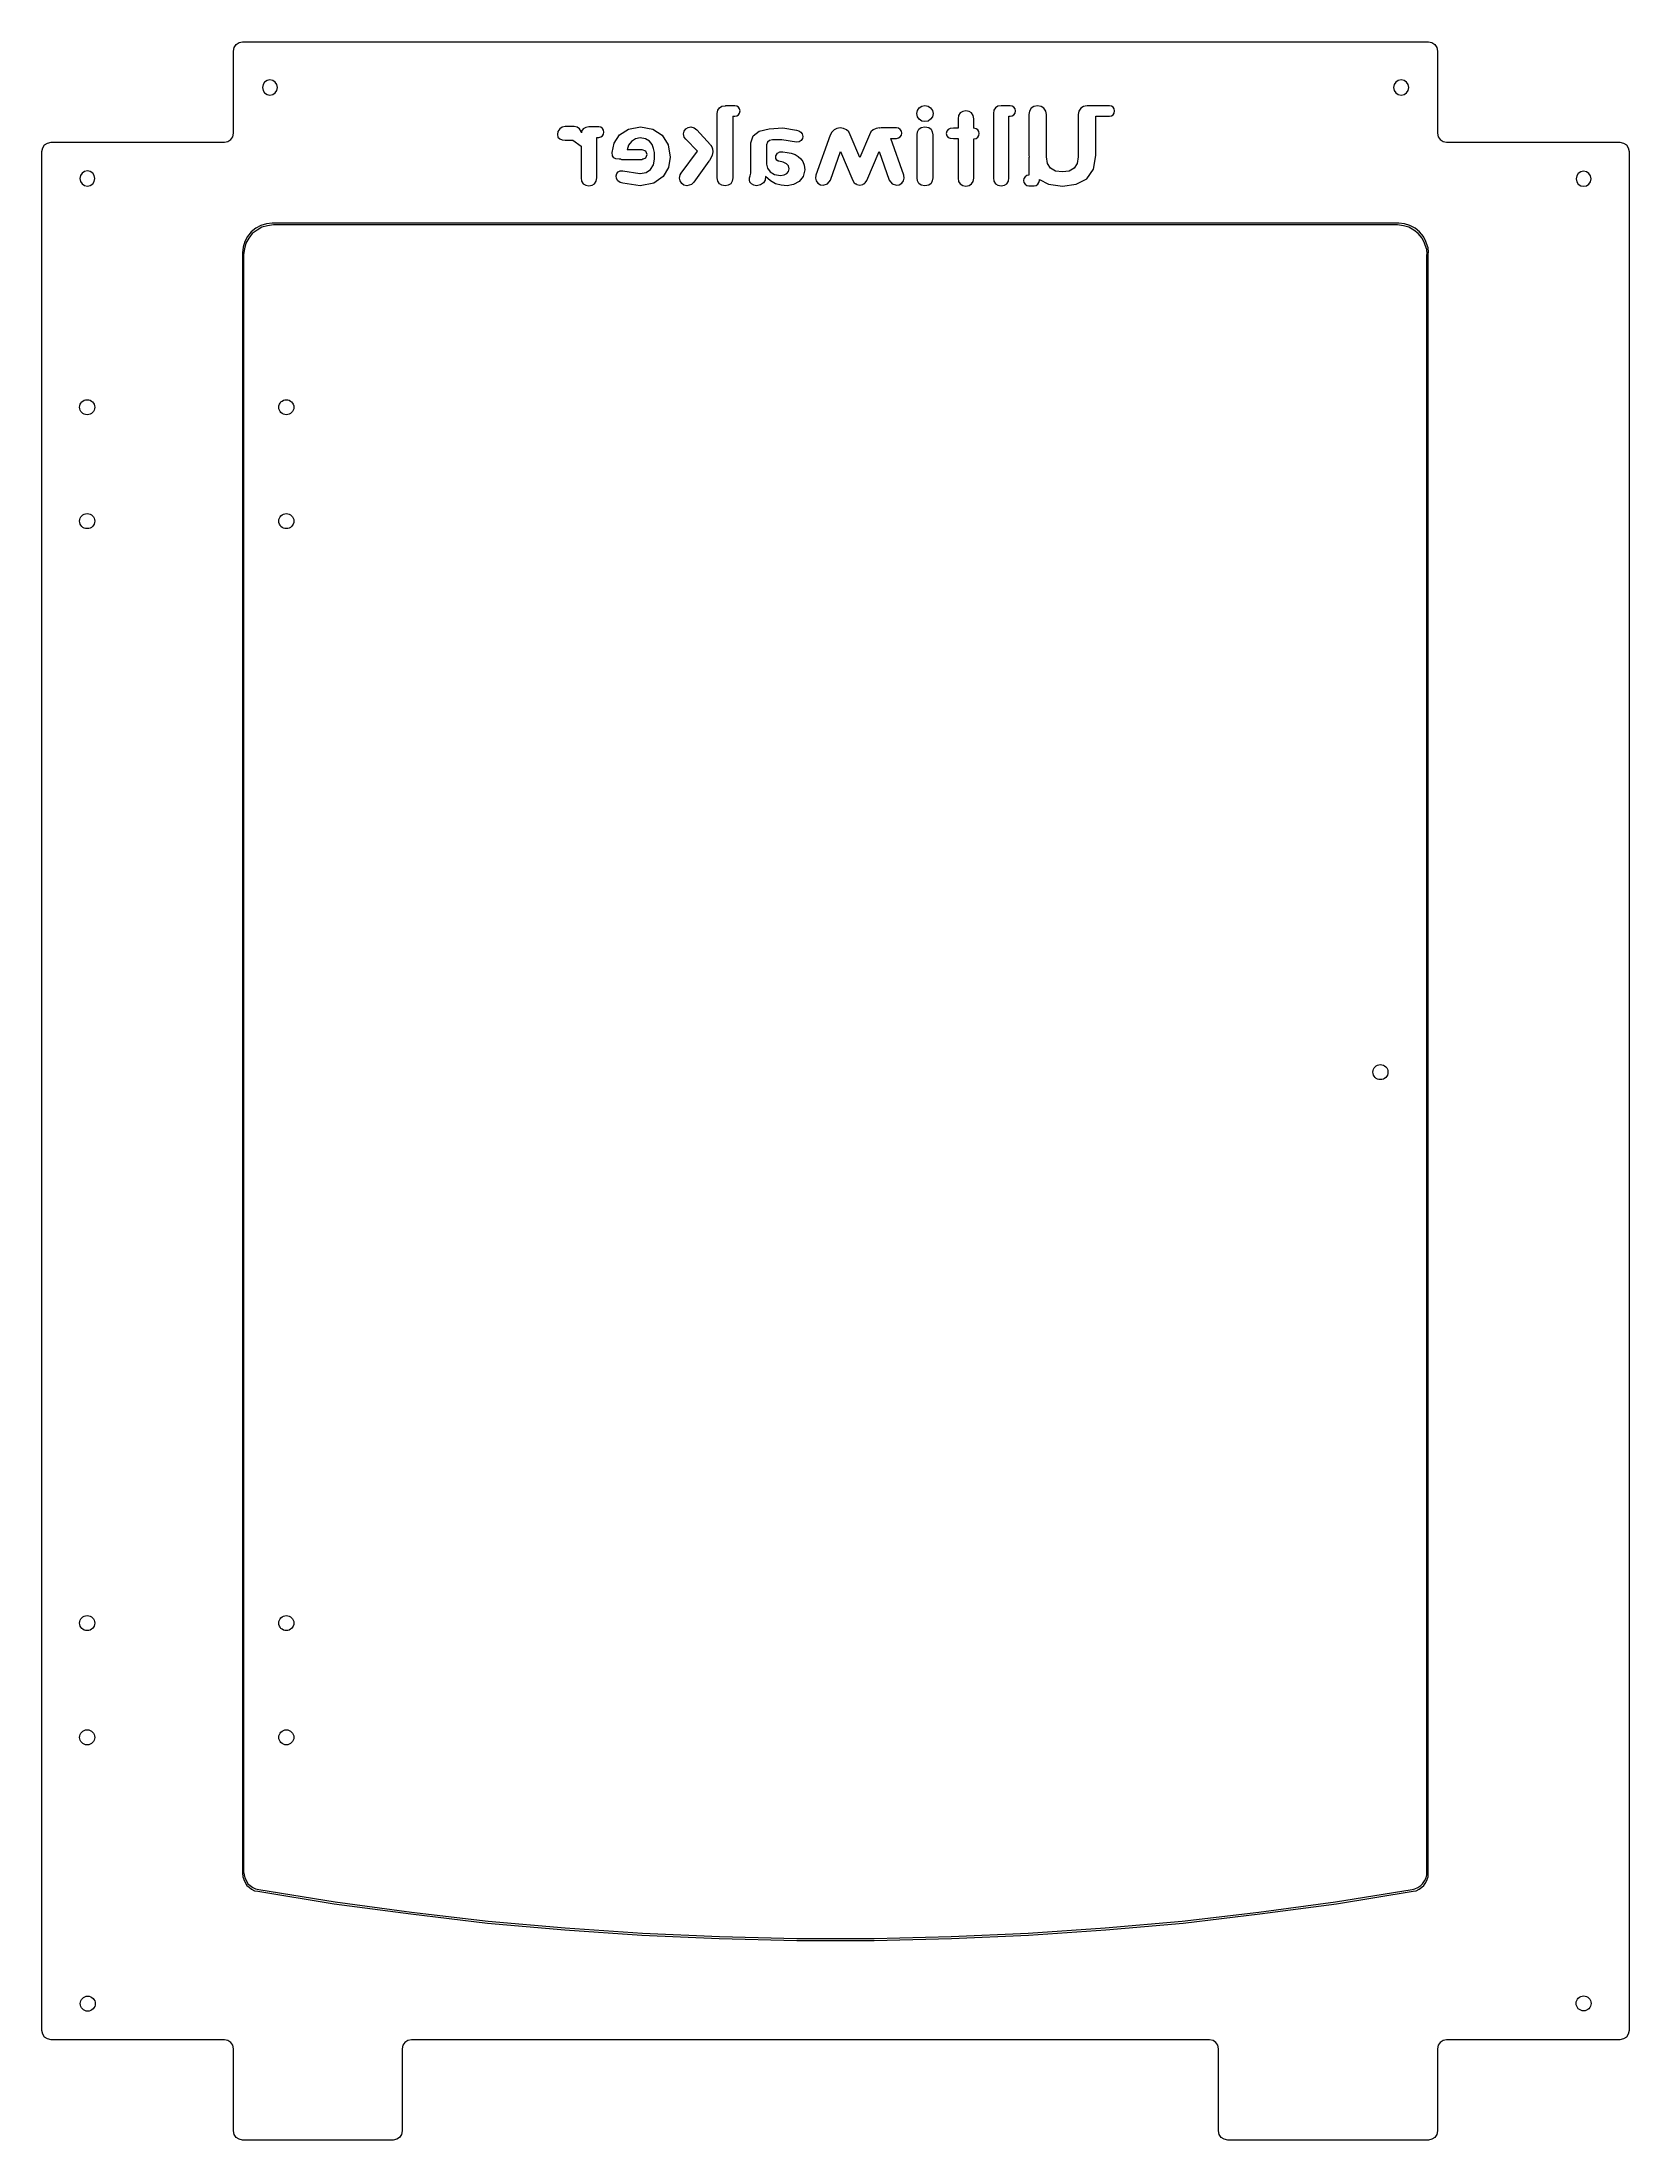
# Model space of a CAD drawing. Header units: millimetres. Extents: x 0 to 348, y -105 to 355.
import ezdxf

# ---------------------------------------------------------------- set-up
doc = ezdxf.new("R2010")
doc.units = ezdxf.units.MM

msp = doc.modelspace()

# ---------------------------------------------------------------- linework, layer by layer
at = {"color": 7, "linetype": 'Continuous', "lineweight": 15}
for p, q in [((42.16, 353.78), (42.59, 354.41)), ((42.59, 354.41), (43.22, 354.85)), ((43.22, 354.85), (44, 355)), ((44, 355), (304, 355)), ((304, 355), (304.78, 354.85)), ((304.78, 354.85), (305.41, 354.41)), ((305.41, 354.41), (305.84, 353.78)), ((42, 353), (42.16, 353.78)), ((42, 335), (42, 353)), ((305.84, 353.78), (306, 353)), ((306, 353), (306, 335)), ((48.48, 345.66), (48.35, 345.02)), ((48.35, 345.02), (48.48, 344.38)), ((48.83, 346.19), (48.48, 345.66)), ((49.35, 346.54), (48.83, 346.19)), ((50, 346.67), (49.35, 346.54)), ((50.64, 346.54), (50, 346.67)), ((51.16, 346.19), (50.64, 346.54)), ((51.52, 345.66), (51.16, 346.19)), ((51.65, 345.02), (51.52, 345.66)), ((51.52, 344.38), (51.65, 345.02)), ((296.51, 345.66), (296.38, 345.02)), ((296.38, 345.02), (296.51, 344.38)), ((296.86, 346.19), (296.51, 345.66)), ((297.39, 346.54), (296.86, 346.19)), ((298.03, 346.67), (297.39, 346.54)), ((298.67, 346.54), (298.03, 346.67)), ((299.19, 346.19), (298.67, 346.54)), ((299.55, 345.66), (299.19, 346.19)), ((299.68, 345.02), (299.55, 345.66)), ((299.55, 344.38), (299.68, 345.02)), ((48.48, 344.38), (48.83, 343.85)), ((48.83, 343.85), (49.35, 343.5)), ((49.35, 343.5), (50, 343.37)), ((50, 343.37), (50.64, 343.5)), ((50.64, 343.5), (51.16, 343.85)), ((51.16, 343.85), (51.52, 344.38)), ((148.19, 340.03), (148.53, 340.57)), ((148.53, 340.57), (149.07, 340.9)), ((149.07, 340.9), (149.78, 341)), ((149.78, 341), (149.89, 340.99)), ((150.08, 341.03), (149.89, 340.99)), ((151.92, 341.03), (150.08, 341.03)), ((152.37, 340.93), (151.92, 341.03)), ((152.73, 340.69), (152.37, 340.93)), ((152.98, 340.32), (152.73, 340.69)), ((191.95, 340.01), (192.33, 340.58)), ((192.33, 340.58), (192.9, 340.96)), ((192.9, 340.96), (193.6, 341.1)), ((193.6, 341.1), (194.29, 340.96)), ((194.29, 340.96), (194.86, 340.58)), ((194.86, 340.58), (195.24, 340.01)), ((209.08, 340.57), (208.74, 340.03)), ((209.62, 340.9), (209.08, 340.57)), ((210.33, 341.01), (209.62, 340.9)), ((210.35, 341), (210.33, 341.01)), ((210.47, 341.03), (210.35, 341)), ((212.3, 341.03), (210.47, 341.03)), ((212.75, 340.93), (212.3, 341.03)), ((213.12, 340.69), (212.75, 340.93)), ((213.37, 340.32), (213.12, 340.69)), ((216.91, 340.47), (216.52, 339.86)), ((217.51, 340.87), (216.91, 340.47)), ((218.31, 341.01), (217.51, 340.87)), ((219.11, 340.87), (218.31, 341.01)), ((219.71, 340.47), (219.11, 340.87)), ((220.1, 339.86), (219.71, 340.47)), ((227.76, 340.47), (227.37, 339.86)), ((228.36, 340.87), (227.76, 340.47)), ((228.74, 340.93), (228.36, 340.87)), ((228.75, 340.93), (228.74, 340.93)), ((229.2, 341.03), (228.75, 340.93)), ((234.05, 341.03), (229.2, 341.03)), ((234.5, 340.93), (234.05, 341.03)), ((234.87, 340.69), (234.5, 340.93)), ((235.11, 340.32), (234.87, 340.69)), ((296.51, 344.38), (296.86, 343.85)), ((296.86, 343.85), (297.39, 343.5)), ((297.39, 343.5), (298.03, 343.37)), ((298.03, 343.37), (298.67, 343.5)), ((298.67, 343.5), (299.19, 343.85)), ((299.19, 343.85), (299.55, 344.38)), ((113.52, 335.94), (113.15, 335.4)), ((114.05, 336.3), (113.52, 335.94)), ((114.71, 336.43), (114.05, 336.3)), ((116.67, 336.43), (114.71, 336.43)), ((117.33, 336.3), (116.67, 336.43)), ((117.87, 335.94), (117.33, 336.3)), ((118.23, 335.4), (117.87, 335.94)), ((118.69, 335.95), (118.34, 335.41)), ((119.23, 336.27), (118.69, 335.95)), ((119.94, 336.38), (119.23, 336.27)), ((120.06, 336.36), (119.94, 336.38)), ((120.24, 336.4), (120.06, 336.36)), ((122.08, 336.4), (120.24, 336.4)), ((122.53, 336.31), (122.08, 336.4)), ((122.89, 336.06), (122.53, 336.31)), ((123.14, 335.69), (122.89, 336.06)), ((126.67, 334.63), (128.62, 335.9)), ((128.62, 335.9), (131.25, 336.38)), ((131.25, 336.38), (133.98, 335.9)), ((133.98, 335.9), (136.02, 334.54)), ((140.81, 335.44), (141.19, 335.93)), ((141.19, 335.93), (141.71, 336.26)), ((141.71, 336.26), (142.29, 336.38)), ((142.29, 336.38), (143.01, 336.19)), ((143.01, 336.19), (143.61, 335.72)), ((148.06, 339.29), (148.19, 340.03)), ((148.06, 325.2), (148.06, 339.29)), ((151.49, 338.71), (151.49, 325.2)), ((151.49, 338.71), (151.92, 338.71)), ((151.92, 338.71), (152.37, 338.8)), ((152.37, 338.8), (152.73, 339.05)), ((152.73, 339.05), (152.98, 339.42)), ((153.07, 339.87), (152.98, 340.32)), ((152.98, 339.42), (153.07, 339.87)), ((157.27, 335.42), (159.47, 335.98)), ((159.47, 335.98), (162.47, 336.14)), ((162.47, 336.14), (165.46, 335.65)), ((174.32, 336.03), (173.68, 335.72)), ((175.04, 336.14), (174.32, 336.03)), ((175.75, 336.04), (175.04, 336.14)), ((176.38, 335.73), (175.75, 336.04)), ((182.91, 336.04), (182.28, 335.73)), ((183.62, 336.14), (182.91, 336.04)), ((183.74, 336.12), (183.62, 336.14)), ((183.98, 336.17), (183.74, 336.12)), ((187.38, 336.17), (183.98, 336.17)), ((187.83, 336.08), (187.38, 336.17)), ((188.2, 335.83), (187.83, 336.08)), ((188.45, 335.47), (188.2, 335.83)), ((191.81, 339.31), (191.95, 340.01)), ((191.95, 338.62), (191.81, 339.31)), ((192.33, 338.05), (191.95, 338.62)), ((191.96, 335.32), (192.24, 335.87)), ((192.24, 335.87), (192.76, 336.24)), ((192.9, 337.67), (192.33, 338.05)), ((192.76, 336.24), (193.6, 336.38)), ((193.6, 337.53), (192.9, 337.67)), ((194.29, 337.67), (193.6, 337.53)), ((193.6, 336.38), (194.43, 336.24)), ((194.86, 338.05), (194.29, 337.67)), ((194.43, 336.24), (194.96, 335.87)), ((195.24, 338.62), (194.86, 338.05)), ((194.96, 335.87), (195.23, 335.32)), ((195.24, 340.01), (195.38, 339.31)), ((195.38, 339.31), (195.24, 338.62)), ((198.69, 335.82), (198.39, 335.47)), ((199.17, 336.01), (198.69, 335.82)), ((199.84, 336.08), (199.17, 336.01)), ((200.88, 336.08), (199.84, 336.08)), ((201, 338.91), (200.88, 338.16)), ((200.88, 338.16), (200.88, 336.08)), ((201.35, 339.44), (201, 338.91)), ((201.89, 339.77), (201.35, 339.44)), ((202.59, 339.88), (201.89, 339.77)), ((203.29, 339.77), (202.59, 339.88)), ((203.84, 339.44), (203.29, 339.77)), ((204.18, 338.91), (203.84, 339.44)), ((204.31, 338.16), (204.18, 338.91)), ((204.31, 336.07), (204.31, 338.16)), ((204.36, 336.07), (204.31, 336.07)), ((204.81, 335.98), (204.36, 336.07)), ((205.18, 335.73), (204.81, 335.98)), ((208.74, 340.03), (208.61, 339.29)), ((208.61, 339.29), (208.61, 325.2)), ((212.04, 325.2), (212.04, 338.71)), ((212.04, 338.71), (212.3, 338.71)), ((212.3, 338.71), (212.75, 338.8)), ((212.75, 338.8), (213.12, 339.05)), ((213.12, 339.05), (213.37, 339.42)), ((213.46, 339.87), (213.37, 340.32)), ((213.37, 339.42), (213.46, 339.87)), ((216.52, 339.86), (216.39, 339.08)), ((216.39, 339.08), (216.39, 330.13)), ((220.24, 339.08), (220.1, 339.86)), ((220.24, 329.83), (220.24, 339.08)), ((227.37, 339.86), (227.23, 339.08)), ((227.23, 339.08), (227.23, 329.83)), ((231.08, 330.13), (231.08, 338.71)), ((231.08, 338.71), (234.05, 338.71)), ((234.05, 338.71), (234.5, 338.8)), ((234.5, 338.8), (234.87, 339.05)), ((234.87, 339.05), (235.11, 339.42)), ((235.21, 339.87), (235.11, 340.32)), ((235.11, 339.42), (235.21, 339.87)), ((0, 331), (0.16, 331.78)), ((0.16, 331.78), (0.59, 332.41)), ((0.59, 332.41), (1.22, 332.84)), ((1.22, 332.84), (2, 333)), ((2, 333), (40, 333)), ((40, 333), (40.78, 333.16)), ((40.78, 333.16), (41.41, 333.59)), ((41.41, 333.59), (41.84, 334.23)), ((41.84, 334.23), (42, 335)), ((113.15, 335.4), (113.02, 334.74)), ((113.02, 334.74), (113.15, 334.15)), ((113.15, 334.15), (113.52, 333.76)), ((113.52, 333.76), (114.05, 333.56)), ((114.05, 333.56), (114.71, 333.49)), ((114.71, 333.49), (116.4, 333.49)), ((116.4, 333.49), (118.22, 332.12)), ((118.22, 332.12), (118.22, 325.2)), ((118.29, 335.09), (118.23, 335.4)), ((118.34, 335.41), (118.29, 335.09)), ((121.65, 325.2), (121.65, 334.09)), ((121.65, 334.09), (122.08, 334.09)), ((122.08, 334.09), (122.53, 334.18)), ((122.53, 334.18), (122.89, 334.43)), ((122.89, 334.43), (123.14, 334.79)), ((123.23, 335.24), (123.14, 335.69)), ((123.14, 334.79), (123.23, 335.24)), ((125.06, 330.77), (125.47, 332.83)), ((125.47, 332.83), (126.67, 334.63)), ((128.61, 332.35), (128.32, 331.34)), ((131.64, 331.34), (128.32, 331.34)), ((129.24, 333.21), (128.61, 332.35)), ((130.11, 333.78), (129.24, 333.21)), ((131.18, 333.98), (130.11, 333.78)), ((132.37, 333.78), (131.18, 333.98)), ((132.38, 331.03), (131.64, 331.34)), ((133.22, 333.25), (132.37, 333.78)), ((133.79, 332.5), (133.22, 333.25)), ((134.12, 331.64), (133.79, 332.5)), ((134.29, 330.77), (134.12, 331.64)), ((136.02, 334.54), (137.29, 332.44)), ((137.29, 332.44), (137.74, 329.71)), ((140.67, 334.83), (140.81, 335.44)), ((140.81, 334.16), (140.67, 334.83)), ((141.19, 333.7), (140.81, 334.16)), ((143.72, 331.05), (141.19, 333.7)), ((143.61, 335.72), (146.58, 332.41)), ((146.58, 332.41), (146.67, 332.32)), ((146.67, 332.32), (146.86, 332.03)), ((146.86, 332.03), (147.04, 331.56)), ((147.04, 331.56), (147.13, 330.91)), ((155.46, 332.86), (155.92, 334.41)), ((155.46, 327.11), (155.46, 332.86)), ((155.92, 334.41), (157.27, 335.42)), ((159.06, 333.03), (158.89, 332.44)), ((158.89, 332.44), (158.89, 328.23)), ((159.54, 333.37), (159.06, 333.03)), ((160.22, 333.53), (159.54, 333.37)), ((161.05, 333.57), (160.22, 333.53)), ((162.22, 333.57), (161.05, 333.57)), ((165.46, 333.05), (162.22, 333.57)), ((165.46, 335.65), (165.97, 335.49)), ((166.06, 333.09), (165.46, 333.05)), ((165.97, 335.49), (166.41, 335.22)), ((166.49, 333.38), (166.06, 333.09)), ((166.41, 335.22), (166.71, 334.83)), ((166.74, 333.8), (166.49, 333.38)), ((166.71, 334.83), (166.83, 334.28)), ((166.83, 334.28), (166.74, 333.8)), ((172.81, 334.6), (169.68, 325.83)), ((173.16, 335.23), (172.81, 334.6)), ((173.68, 335.72), (173.16, 335.23)), ((176.89, 335.26), (176.38, 335.73)), ((177.24, 334.65), (176.89, 335.26)), ((179.33, 329.69), (177.24, 334.65)), ((181.42, 334.66), (179.33, 329.69)), ((181.77, 335.26), (181.42, 334.66)), ((182.28, 335.73), (181.77, 335.26)), ((188.98, 325.83), (186.11, 333.86)), ((186.11, 333.86), (187.38, 333.86)), ((187.38, 333.86), (187.83, 333.95)), ((187.83, 333.95), (188.2, 334.2)), ((188.2, 334.2), (188.45, 334.57)), ((188.54, 335.02), (188.45, 335.47)), ((188.45, 334.57), (188.54, 335.02)), ((191.88, 334.67), (191.96, 335.32)), ((191.88, 325.2), (191.88, 334.67)), ((195.23, 335.32), (195.31, 334.67)), ((195.31, 334.67), (195.31, 325.2)), ((198.39, 335.47), (198.3, 334.95)), ((198.3, 334.95), (198.39, 334.42)), ((198.39, 334.42), (198.69, 334.08)), ((198.69, 334.08), (199.17, 333.88)), ((199.17, 333.88), (199.84, 333.82)), ((199.84, 333.82), (200.88, 333.82)), ((200.88, 333.82), (200.88, 325.13)), ((204.31, 325.13), (204.31, 333.76)), ((204.31, 333.76), (204.36, 333.76)), ((204.36, 333.76), (204.81, 333.85)), ((204.81, 333.85), (205.18, 334.1)), ((205.43, 335.36), (205.18, 335.73)), ((205.18, 334.1), (205.43, 334.46)), ((205.52, 334.91), (205.43, 335.36)), ((205.43, 334.46), (205.52, 334.91)), ((306, 335), (306.16, 334.23)), ((306.16, 334.23), (306.59, 333.59)), ((306.59, 333.59), (307.22, 333.16)), ((307.22, 333.16), (308, 333)), ((308, 333), (346, 333)), ((346, 333), (346.78, 332.84)), ((346.78, 332.84), (347.41, 332.41)), ((347.41, 332.41), (347.84, 331.78)), ((347.84, 331.78), (348, 331)), ((0, -81), (0, 331)), ((9.95, 326.71), (9.31, 326.58)), ((10.6, 326.58), (9.95, 326.71)), ((125.13, 330.04), (125.06, 330.77)), ((125.38, 329.59), (125.13, 330.04)), ((125.84, 329.35), (125.38, 329.59)), ((126.56, 329.29), (125.84, 329.35)), ((126.31, 326.5), (126.76, 326.73)), ((126.96, 329.29), (126.56, 329.29)), ((126.76, 326.73), (127.36, 326.75)), ((126.96, 329.29), (127.04, 329.26)), ((127.04, 329.26), (131.64, 329.26)), ((127.36, 326.75), (131.13, 326.17)), ((131.64, 329.26), (131.71, 329.29)), ((131.9, 329.29), (131.71, 329.29)), ((131.88, 329.36), (132.38, 329.56)), ((131.88, 329.36), (131.9, 329.29)), ((132.68, 330.3), (132.38, 331.03)), ((132.38, 329.56), (132.68, 330.3)), ((132.47, 326.4), (133.47, 327.05)), ((133.47, 327.05), (134.09, 328.04)), ((134.09, 328.04), (134.31, 329.29)), ((134.34, 330.02), (134.29, 330.77)), ((134.31, 329.29), (134.32, 329.49)), ((134.32, 329.49), (134.34, 330.02)), ((137.38, 327.48), (136.23, 325.48)), ((137.74, 329.71), (137.38, 327.48)), ((140.15, 326.26), (143.72, 331.05)), ((146.21, 328.87), (142.97, 324.29)), ((146.35, 329.04), (146.21, 328.87)), ((146.67, 329.5), (146.35, 329.04)), ((146.99, 330.15), (146.67, 329.5)), ((147.13, 330.91), (146.99, 330.15)), ((155.41, 326.22), (155.46, 327.11)), ((158.89, 328.23), (159.1, 327.31)), ((159.1, 327.31), (159.7, 326.51)), ((160.89, 329.44), (160.9, 330.07)), ((161.15, 329.07), (160.89, 329.44)), ((160.9, 330.07), (161.26, 330.63)), ((161.46, 328.89), (161.15, 329.07)), ((161.26, 330.63), (161.78, 330.89)), ((161.61, 328.84), (161.46, 328.89)), ((162.56, 328.64), (161.61, 328.84)), ((161.78, 330.89), (162.25, 330.94)), ((162.25, 330.94), (162.46, 330.93)), ((162.46, 330.93), (163.42, 330.79)), ((163.25, 328.31), (162.56, 328.64)), ((163.67, 327.82), (163.25, 328.31)), ((163.31, 326.16), (163.69, 326.61)), ((163.42, 330.79), (164.31, 330.59)), ((163.82, 327.15), (163.67, 327.82)), ((163.69, 326.61), (163.82, 327.15)), ((164.31, 330.59), (165.13, 330.3)), ((165.13, 330.3), (165.84, 329.91)), ((165.84, 329.91), (166.42, 329.4)), ((166.42, 329.4), (166.87, 328.76)), ((166.87, 328.76), (167.15, 327.96)), ((167.25, 326.99), (166.92, 325.53)), ((167.15, 327.96), (167.25, 326.99)), ((172.87, 324.7), (175.12, 330.97)), ((175.12, 330.97), (177.77, 324.66)), ((180.89, 324.66), (183.54, 330.97)), ((183.54, 330.97), (185.79, 324.7)), ((216.39, 330.13), (216.44, 329.83)), ((216.44, 329.83), (216.39, 329.58)), ((216.39, 329.58), (216.39, 325.78)), ((220.47, 328.34), (220.24, 329.83)), ((221.16, 327.3), (220.47, 328.34)), ((222.26, 326.69), (221.16, 327.3)), ((223.74, 326.49), (222.26, 326.69)), ((225.21, 326.69), (223.74, 326.49)), ((226.31, 327.3), (225.21, 326.69)), ((227, 328.34), (226.31, 327.3)), ((227.23, 329.83), (227, 328.34)), ((229.09, 325.02), (230.57, 327.12)), ((230.57, 327.12), (231.08, 330.13)), ((338.04, 326.65), (337.4, 326.52)), ((338.68, 326.52), (338.04, 326.65)), ((348, 331), (348, -81)), ((8.43, 325.7), (8.31, 325.06)), ((8.31, 325.06), (8.43, 324.42)), ((8.79, 326.23), (8.43, 325.7)), ((8.43, 324.42), (8.79, 323.89)), ((9.31, 326.58), (8.79, 326.23)), ((8.79, 323.89), (9.31, 323.54)), ((9.31, 323.54), (9.95, 323.41)), ((9.95, 323.41), (10.6, 323.54)), ((11.12, 326.23), (10.6, 326.58)), ((10.6, 323.54), (11.12, 323.89)), ((11.47, 325.7), (11.12, 326.23)), ((11.12, 323.89), (11.47, 324.42)), ((11.61, 325.06), (11.47, 325.7)), ((11.47, 324.42), (11.61, 325.06)), ((118.22, 325.2), (118.34, 324.46)), ((118.34, 324.46), (118.69, 323.92)), ((118.69, 323.92), (119.23, 323.6)), ((119.23, 323.6), (119.94, 323.49)), ((119.94, 323.49), (120.64, 323.6)), ((120.64, 323.6), (121.18, 323.92)), ((121.18, 323.92), (121.53, 324.46)), ((121.53, 324.46), (121.65, 325.2)), ((125.89, 325.68), (126.02, 326.13)), ((125.97, 325.05), (125.89, 325.68)), ((126.29, 324.55), (125.97, 325.05)), ((126.02, 326.13), (126.31, 326.5)), ((126.78, 324.2), (126.29, 324.55)), ((127.36, 324.01), (126.78, 324.2)), ((131.14, 323.49), (127.36, 324.01)), ((131.13, 326.17), (131.14, 326.17)), ((131.14, 326.17), (132.47, 326.4)), ((134.19, 324.04), (131.14, 323.49)), ((136.23, 325.48), (134.19, 324.04)), ((139.8, 325.16), (139.93, 325.86)), ((139.93, 324.53), (139.8, 325.16)), ((139.93, 325.86), (140.15, 326.26)), ((140.27, 324), (139.93, 324.53)), ((140.78, 323.63), (140.27, 324)), ((141.42, 323.49), (140.78, 323.63)), ((142.42, 323.75), (141.42, 323.49)), ((142.97, 324.29), (142.42, 323.75)), ((148.19, 324.46), (148.06, 325.2)), ((148.53, 323.92), (148.19, 324.46)), ((149.07, 323.6), (148.53, 323.92)), ((149.78, 323.49), (149.07, 323.6)), ((150.48, 323.6), (149.78, 323.49)), ((151.02, 323.92), (150.48, 323.6)), ((151.37, 324.46), (151.02, 323.92)), ((151.49, 325.2), (151.37, 324.46)), ((155.11, 324.8), (155.16, 325.19)), ((155.23, 324.27), (155.11, 324.8)), ((155.16, 325.19), (155.28, 325.62)), ((155.57, 323.86), (155.23, 324.27)), ((155.28, 325.62), (155.41, 326.22)), ((156.07, 323.59), (155.57, 323.86)), ((156.66, 323.49), (156.07, 323.59)), ((157.59, 323.65), (156.66, 323.49)), ((158.2, 324.09), (157.59, 323.65)), ((158.55, 324.73), (158.2, 324.09)), ((158.68, 325.49), (158.55, 324.73)), ((159.72, 324.55), (158.68, 325.49)), ((159.7, 326.51), (160.65, 325.95)), ((160.85, 323.93), (159.72, 324.55)), ((160.65, 325.95), (161.92, 325.74)), ((162.06, 323.59), (160.85, 323.93)), ((161.92, 325.74), (162.71, 325.85)), ((163.37, 323.49), (162.06, 323.59)), ((162.71, 325.85), (163.31, 326.16)), ((164.8, 323.73), (163.37, 323.49)), ((166.04, 324.43), (164.8, 323.73)), ((166.92, 325.53), (166.04, 324.43)), ((169.68, 325.83), (169.59, 325.17)), ((169.59, 325.17), (169.75, 324.54)), ((169.75, 324.54), (170.13, 324.02)), ((170.13, 324.02), (170.71, 323.67)), ((170.71, 323.67), (171.28, 323.57)), ((171.28, 323.57), (172.24, 323.87)), ((172.24, 323.87), (172.87, 324.7)), ((177.77, 324.66), (177.79, 324.63)), ((177.79, 324.63), (178.12, 324.13)), ((178.12, 324.13), (178.33, 323.99)), ((178.33, 323.99), (178.4, 323.9)), ((178.4, 323.9), (178.51, 323.87)), ((178.51, 323.87), (178.67, 323.76)), ((178.67, 323.76), (179.33, 323.62)), ((179.33, 323.62), (179.99, 323.76)), ((179.33, 323.62), (179.33, 323.62)), ((179.33, 323.62), (179.33, 323.62)), ((179.99, 323.76), (180.15, 323.87)), ((180.15, 323.87), (180.26, 323.9)), ((180.26, 323.9), (180.33, 323.99)), ((180.33, 323.99), (180.54, 324.13)), ((180.54, 324.13), (180.86, 324.63)), ((180.86, 324.63), (180.89, 324.66)), ((185.79, 324.7), (186.42, 323.87)), ((186.42, 323.87), (187.38, 323.57)), ((187.38, 323.57), (187.95, 323.67)), ((187.95, 323.67), (188.53, 324.02)), ((188.53, 324.02), (188.91, 324.54)), ((188.91, 324.54), (189.08, 325.17)), ((189.08, 325.17), (188.98, 325.83)), ((191.96, 324.55), (191.88, 325.2)), ((192.24, 324), (191.96, 324.55)), ((192.76, 323.63), (192.24, 324)), ((193.6, 323.49), (192.76, 323.63)), ((194.43, 323.63), (193.6, 323.49)), ((194.96, 324), (194.43, 323.63)), ((195.23, 324.55), (194.96, 324)), ((195.31, 325.2), (195.23, 324.55)), ((200.88, 325.13), (201, 324.39)), ((201, 324.39), (201.35, 323.86)), ((201.35, 323.86), (201.89, 323.53)), ((201.89, 323.53), (202.59, 323.42)), ((202.59, 323.42), (203.29, 323.53)), ((203.29, 323.53), (203.84, 323.86)), ((203.84, 323.86), (204.18, 324.39)), ((204.18, 324.39), (204.31, 325.13)), ((208.61, 325.2), (208.74, 324.46)), ((208.74, 324.46), (209.08, 323.92)), ((209.08, 323.92), (209.62, 323.6)), ((209.62, 323.6), (210.33, 323.49)), ((210.33, 323.49), (211.03, 323.6)), ((211.03, 323.6), (211.57, 323.92)), ((211.57, 323.92), (211.92, 324.46)), ((211.92, 324.46), (212.04, 325.2)), ((215.32, 325.07), (215.23, 324.62)), ((215.23, 324.62), (215.32, 324.18)), ((215.57, 325.44), (215.32, 325.07)), ((215.32, 324.18), (215.57, 323.81)), ((215.94, 325.69), (215.57, 325.44)), ((215.57, 323.81), (215.94, 323.56)), ((216.39, 325.78), (215.94, 325.69)), ((215.94, 323.56), (216.39, 323.47)), ((216.39, 323.47), (217.55, 323.47)), ((217.55, 323.47), (217.99, 323.56)), ((217.99, 323.56), (218.36, 323.81)), ((218.36, 323.81), (218.61, 324.18)), ((218.61, 324.18), (218.7, 324.62)), ((218.7, 324.62), (218.7, 324.85)), ((218.7, 324.85), (220.7, 323.79)), ((220.7, 323.79), (223.74, 323.4)), ((223.74, 323.4), (226.78, 323.79)), ((226.78, 323.79), (229.09, 325.02)), ((336.52, 325.64), (336.39, 325)), ((336.39, 325), (336.52, 324.36)), ((336.87, 326.17), (336.52, 325.64)), ((336.52, 324.36), (336.87, 323.83)), ((337.4, 326.52), (336.87, 326.17)), ((336.87, 323.83), (337.4, 323.48)), ((337.4, 323.48), (338.04, 323.35)), ((338.04, 323.35), (338.68, 323.48)), ((339.2, 326.17), (338.68, 326.52)), ((338.68, 323.48), (339.2, 323.83)), ((339.56, 325.64), (339.2, 326.17)), ((339.2, 323.83), (339.56, 324.36)), ((339.69, 325), (339.56, 325.64)), ((339.56, 324.36), (339.69, 325)), ((45.84, 313.4), (45.1, 312.34)), ((46.1, 313.03), (45.36, 311.97)), ((46.9, 314.14), (45.84, 313.4)), ((47.16, 313.77), (46.1, 313.03)), ((47.96, 314.77), (46.9, 314.14)), ((48.22, 314.4), (47.16, 313.77)), ((49.23, 315.09), (47.96, 314.77)), ((49.48, 314.72), (48.22, 314.4)), ((50.5, 315.3), (49.23, 315.09)), ((50.75, 314.93), (49.48, 314.72)), ((297.5, 315.3), (50.5, 315.3)), ((297.25, 314.93), (50.75, 314.93)), ((298.52, 314.72), (297.25, 314.93)), ((298.77, 315.09), (297.5, 315.3)), ((299.68, 314.4), (298.52, 314.72)), ((299.93, 314.77), (298.77, 315.09)), ((300.84, 313.77), (299.68, 314.4)), ((301.1, 314.14), (299.93, 314.77)), ((301.79, 313.03), (300.84, 313.77)), ((302.05, 313.4), (301.1, 314.14)), ((302.64, 311.97), (301.79, 313.03)), ((302.9, 312.34), (302.05, 313.4)), ((44.15, 310.01), (43.94, 308.74)), ((43.94, 308.74), (43.94, -46.51)), ((44.47, 311.28), (44.15, 310.01)), ((44.41, 309.65), (44.2, 308.38)), ((44.2, 308.38), (44.2, -46.16)), ((44.73, 310.91), (44.41, 309.65)), ((45.1, 312.34), (44.47, 311.28)), ((45.36, 311.97), (44.73, 310.91)), ((303.16, 310.91), (302.64, 311.97)), ((303.43, 311.28), (302.9, 312.34)), ((303.59, 309.65), (303.16, 310.91)), ((303.85, 310.01), (303.43, 311.28)), ((303.59, 309.65), (303.69, 308.38)), ((303.69, -46.89), (303.69, 308.38)), ((303.85, 310.01), (303.95, 308.74)), ((303.95, -47.26), (303.95, 308.74)), ((43.94, -46.51), (44.05, -47.26)), ((44.05, -47.26), (44.26, -47.89)), ((44.2, -46.16), (44.31, -46.89)), ((44.26, -47.89), (44.57, -48.53)), ((44.31, -46.89), (44.52, -47.53)), ((44.52, -47.53), (44.84, -48.16)), ((44.57, -48.53), (44.89, -49.16)), ((44.84, -48.16), (45.15, -48.8)), ((44.89, -49.16), (45.42, -49.58)), ((45.15, -48.8), (45.68, -49.22)), ((45.42, -49.58), (45.95, -50.01)), ((45.68, -49.22), (46.21, -49.64)), ((45.95, -50.01), (46.59, -50.33)), ((46.21, -49.64), (46.84, -49.96)), ((46.59, -50.33), (47.33, -50.43)), ((46.84, -49.96), (47.58, -50.06)), ((47.33, -50.43), (64.05, -53.18)), ((47.58, -50.06), (64.27, -52.81)), ((283.63, -52.81), (300.42, -50.06)), ((283.85, -53.18), (300.68, -50.43)), ((300.42, -50.06), (301.05, -49.96)), ((300.68, -50.43), (301.31, -50.33)), ((301.05, -49.96), (301.69, -49.64)), ((301.31, -50.33), (301.95, -50.01)), ((301.69, -49.64), (302.32, -49.22)), ((301.95, -50.01), (302.58, -49.58)), ((302.32, -49.22), (302.74, -48.8)), ((302.58, -49.58), (303, -49.16)), ((302.74, -48.8), (303.16, -48.16)), ((303, -49.16), (303.43, -48.53)), ((303.16, -48.16), (303.48, -47.53)), ((303.43, -48.53), (303.74, -47.89)), ((303.48, -47.53), (303.69, -46.89)), ((303.74, -47.89), (303.95, -47.26)), ((64.05, -53.18), (80.87, -55.41)), ((64.27, -52.81), (81.06, -55.03)), ((81.06, -55.03), (97.85, -57.04)), ((250.04, -57.04), (266.83, -55.03)), ((266.83, -55.03), (283.63, -52.81)), ((267.02, -55.41), (283.85, -53.18)), ((80.87, -55.41), (97.7, -57.42)), ((97.7, -57.42), (114.63, -58.9)), ((97.85, -57.04), (114.75, -58.51)), ((114.63, -58.9), (131.56, -60.06)), ((114.75, -58.51), (131.65, -59.68)), ((131.65, -59.68), (148.55, -60.41)), ((199.35, -60.41), (216.25, -59.68)), ((216.25, -59.68), (233.14, -58.51)), ((216.33, -60.06), (233.26, -58.9)), ((233.14, -58.51), (250.04, -57.04)), ((233.26, -58.9), (250.2, -57.42)), ((250.2, -57.42), (267.02, -55.41)), ((131.56, -60.06), (148.5, -60.8)), ((148.5, -60.8), (165.53, -61.23)), ((148.55, -60.41), (165.55, -60.84)), ((165.53, -61.23), (182.47, -61.23)), ((165.55, -60.84), (182.45, -60.84)), ((182.45, -60.84), (199.35, -60.41)), ((182.47, -61.23), (199.4, -60.8)), ((199.4, -60.8), (216.33, -60.06)), ((0.16, -81.77), (0, -81)), ((0.59, -82.41), (0.16, -81.77)), ((1.22, -82.84), (0.59, -82.41)), ((347.41, -82.41), (346.78, -82.84)), ((347.84, -81.77), (347.41, -82.41)), ((348, -81), (347.84, -81.77)), ((2, -83), (1.22, -82.84)), ((40, -83), (2, -83)), ((40.78, -83.15), (40, -83)), ((41.41, -83.58), (40.78, -83.15)), ((41.84, -84.22), (41.41, -83.58)), ((42, -85), (41.84, -84.22)), ((42, -103), (42, -85)), ((79.16, -84.22), (79, -85)), ((79, -85), (79, -103)), ((79.59, -83.58), (79.16, -84.22)), ((80.22, -83.15), (79.59, -83.58)), ((81, -83), (80.22, -83.15)), ((256, -83), (81, -83)), ((256.78, -83.15), (256, -83)), ((257.41, -83.58), (256.78, -83.15)), ((257.84, -84.22), (257.41, -83.58)), ((258, -85), (257.84, -84.22)), ((258, -103), (258, -85)), ((306.16, -84.22), (306, -85)), ((306, -85), (306, -103)), ((306.59, -83.58), (306.16, -84.22)), ((307.22, -83.15), (306.59, -83.58)), ((308, -83), (307.22, -83.15)), ((346, -83), (308, -83)), ((346.78, -82.84), (346, -83)), ((42.16, -103.77), (42, -103)), ((42.59, -104.41), (42.16, -103.77)), ((43.22, -104.84), (42.59, -104.41)), ((44, -105), (43.22, -104.84)), ((77, -105), (44, -105)), ((77.78, -104.84), (77, -105)), ((78.41, -104.41), (77.78, -104.84)), ((78.84, -103.77), (78.41, -104.41)), ((79, -103), (78.84, -103.77)), ((258.16, -103.77), (258, -103)), ((258.59, -104.41), (258.16, -103.77)), ((259.22, -104.84), (258.59, -104.41)), ((260, -105), (259.22, -104.84)), ((304, -105), (260, -105)), ((304.78, -104.84), (304, -105)), ((305.41, -104.41), (304.78, -104.84)), ((305.84, -103.77), (305.41, -104.41)), ((306, -103), (305.84, -103.77))]:
    msp.add_line(p, q, dxfattribs=at)
for centre in [(9.91, 274.91), (53.58, 274.91), (9.91, 249.95), (53.58, 249.95), (293.49, 129.14), (9.91, 8.34), (53.58, 8.34), (9.91, -16.71), (53.58, -16.71), (10.04, -75.1), (338.04, -75.04)]:
    msp.add_circle(centre, 1.65, dxfattribs=at)

doc.saveas('drawing.dxf')
